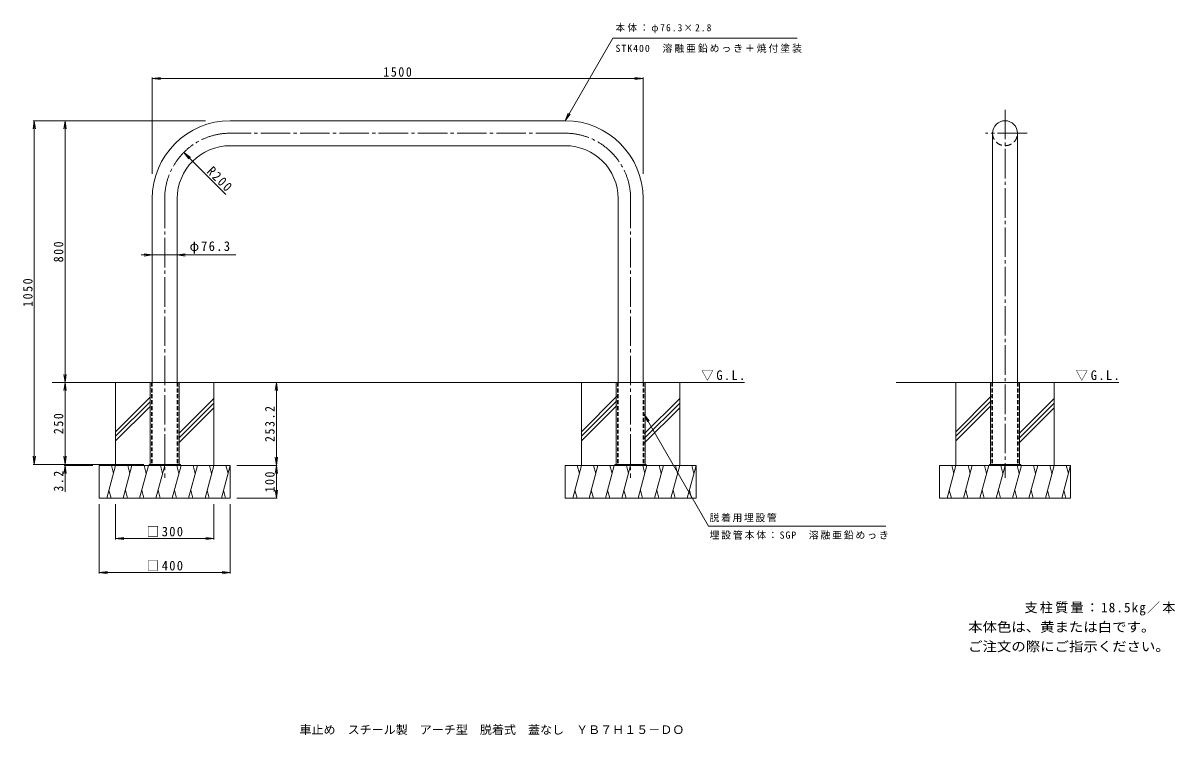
# Model space of a CAD drawing. Units: millimetres at full size, sheet at 1:10. Extents: x -1695 to 1825, y -1364 to 811.
import ezdxf
from ezdxf.enums import TextEntityAlignment as Align

# ---------------------------------------------------------------- set-up
doc = ezdxf.new("R2010")
doc.units = ezdxf.units.MM
doc.header["$LTSCALE"] = 10
for name, pattern in [('CHAIN2', [12, 9, -1, 1, -1]), ('DASHED1', [1.8, 1.2, -0.6]), ('DASHED2', [3, 2, -1])]:
    doc.linetypes.add(name, pattern=pattern)
for name, color, linetype, lineweight in [('C-0', 4, 'Continuous', 9), ('C-1', 7, 'Continuous', 9), ('C-2', 3, 'Continuous', 9), ('C-3', 3, 'DASHED1', 9), ('C-4', 7, 'Continuous', 9), ('C-5', 7, 'Continuous', 9), ('C-E', 6, 'Continuous', 5)]:
    doc.layers.add(name, color=color, linetype=linetype, lineweight=lineweight)
doc.layers.add('F-5', color=2, linetype='Continuous')
doc.layers.add('F-F', color=2, linetype='Continuous')
doc.styles.add('ＭＳ ゴシック', font='')
doc.styles.get('ＭＳ ゴシック').set_extended_font_data('MS Gothic')

msp = doc.modelspace()

# ---------------------------------------------------------------- linework, layer by layer
at = {"layer": 'C-0', "color": 7, "linetype": 'CHAIN2'}
for p, q in [((1305.37, 546.27), (1305.37, -578.09)), ((-38.75, 474.4), (-1062.45, 474.4)), ((1372.72, 474.4), (1245.2, 474.4)), ((-1262.45, 274.4), (-1262.45, -578.09)), ((161.25, 274.4), (161.25, -578.09))]:
    msp.add_line(p, q, dxfattribs=at)
at = {"layer": 'C-0'}
for p, q in [((-1217.9, -287.45), (-1307, -287.45)), ((-1307, -537.45), (-1307, -287.45)), ((-1217.9, -537.45), (-1217.9, -287.45)), ((205.8, -287.45), (116.7, -287.45)), ((116.7, -537.45), (116.7, -287.45)), ((205.8, -537.45), (205.8, -287.45)), ((1349.92, -287.45), (1260.82, -287.45)), ((1260.82, -537.45), (1260.82, -287.45)), ((1349.92, -537.45), (1349.92, -287.45))]:
    msp.add_line(p, q, dxfattribs=at)
at = {"layer": 'C-0', "linetype": 'DASHED1'}
for p, q in [((-1302.8, -287.45), (-1302.8, -537.45)), ((-1222.1, -287.45), (-1222.1, -537.45)), ((120.9, -287.45), (120.9, -537.45)), ((201.6, -287.45), (201.6, -537.45)), ((1265.02, -287.45), (1265.02, -537.45)), ((1345.72, -287.45), (1345.72, -537.45))]:
    msp.add_line(p, q, dxfattribs=at)
at = {"layer": 'C-0', "color": 7, "linetype": 'CHAIN2'}
for centre, start, end in [((-1062.45, 274.4), 90, 180), ((-38.75, 274.4), 0, 90)]:
    msp.add_arc(centre, 200, start, end, dxfattribs=at)
at = {"layer": 'C-1'}
for p, q in [((-1214.55, -537.45), (-1310.35, -537.45)), ((-1310.35, -537.45), (-1310.35, -540.65)), ((-1278.9, -537.45), (-1278.9, -540.65)), ((-1246, -537.45), (-1246, -540.65)), ((-1214.55, -537.45), (-1214.55, -540.65)), ((209.15, -537.45), (113.35, -537.45)), ((113.35, -537.45), (113.35, -540.65)), ((144.8, -537.45), (144.8, -540.65)), ((177.7, -537.45), (177.7, -540.65)), ((209.15, -537.45), (209.15, -540.65)), ((1353.27, -537.45), (1257.47, -537.45)), ((1257.47, -537.45), (1257.47, -540.65)), ((1288.92, -537.45), (1288.92, -540.65)), ((1321.82, -537.45), (1321.82, -540.65)), ((1353.27, -537.45), (1353.27, -540.65))]:
    msp.add_line(p, q, dxfattribs=at)
at = {"layer": 'C-2'}
for p, q in [((-1062.45, 512.55), (-38.75, 512.55)), ((1267.22, 474.4), (1267.22, -287.45)), ((1343.52, 474.4), (1343.52, -287.45)), ((-1062.45, 436.25), (-38.75, 436.25)), ((-1300.6, 274.4), (-1300.6, -287.45)), ((-1224.3, 274.4), (-1224.3, -287.45)), ((123.1, 274.4), (123.1, -287.45)), ((199.4, 274.4), (199.4, -287.45))]:
    msp.add_line(p, q, dxfattribs=at)
for centre, radius, start, end in [((-1062.45, 274.4), 238.15, 90, 180), ((-38.75, 274.4), 238.15, 0, 90), ((1305.37, 474.4), 38.15, 0, 180), ((-1062.45, 274.4), 161.85, 90, 180), ((-38.75, 274.4), 161.85, 0, 90)]:
    msp.add_arc(centre, radius, start, end, dxfattribs=at)
at = {"layer": 'C-2', "linetype": 'DASHED2'}
msp.add_arc((1305.37, 474.4), 38.15, 180.14683, 0, dxfattribs=at)
at = {"layer": 'C-3'}
for p, q in [((-1300.6, -287.45), (-1300.6, -537.45)), ((-1224.3, -287.45), (-1224.3, -537.45)), ((123.1, -287.45), (123.1, -537.45)), ((199.4, -287.45), (199.4, -537.45)), ((1267.22, -287.45), (1267.22, -537.45)), ((1343.52, -287.45), (1343.52, -537.45))]:
    msp.add_line(p, q, dxfattribs=at)
at = {"layer": 'C-4'}
for p, q in [((-1300.6, 641.62), (-1275.82, 644.88)), ((-1300.6, 644.62), (-1300.6, 350.61)), ((-1300.6, 641.62), (-1275.82, 638.36)), ((-1300.6, 641.62), (199.4, 641.62)), ((199.4, 641.62), (174.61, 644.88)), ((199.4, 641.62), (174.61, 638.36)), ((199.4, 644.62), (199.4, 350.61)), ((-1660.91, 512.55), (-1664.17, 487.76)), ((-1663.91, 512.55), (-1137.86, 512.55)), ((-1660.91, 512.55), (-1657.65, 487.76)), ((-1660.91, -537.45), (-1660.91, 512.55)), ((-1567.02, 512.55), (-1570.28, 487.76)), ((-1567.02, 512.55), (-1563.75, 487.76)), ((-1567.02, -287.45), (-1567.02, 512.55)), ((-1075.35, 287.15), (-1203.91, 415.79)), ((-1300.6, 102.33), (-1334.3, 102.33)), ((-1300.6, 102.33), (-1325.39, 105.59)), ((-1300.6, 102.33), (-1325.39, 99.07)), ((-1224.3, 102.33), (-1300.6, 102.33)), ((-1224.3, 102.33), (-1199.52, 105.59)), ((-1224.3, 102.33), (-1199.52, 99.07)), ((-1224.3, 102.33), (-1045.02, 102.33)), ((-1567.02, -287.45), (-1570.28, -262.67)), ((-1567.02, -287.45), (-1563.75, -262.67)), ((-1567.02, -287.45), (-1570.28, -312.24)), ((-1567.02, -537.45), (-1567.02, -287.45)), ((-1567.02, -287.45), (-1563.75, -312.24)), ((-921.32, -287.45), (-924.59, -312.24)), ((-921.32, -287.45), (-918.06, -312.24)), ((-921.32, -540.65), (-921.32, -287.45)), ((-1660.91, -537.45), (-1664.17, -512.67)), ((-1660.91, -537.45), (-1657.65, -512.67)), ((-1567.02, -537.45), (-1570.28, -512.67)), ((-1567.02, -537.45), (-1563.75, -512.67)), ((-921.32, -540.65), (-924.59, -515.87)), ((-921.32, -540.65), (-918.06, -515.87)), ((-1663.91, -537.45), (-1326.73, -537.45)), ((-1567.02, -540.65), (-1570.28, -565.44)), ((-1570.02, -540.65), (-1482.46, -540.65)), ((-1567.02, -540.65), (-1567.02, -537.45)), ((-1567.02, -540.65), (-1563.75, -565.44)), ((-1567.02, -540.65), (-1567.02, -620.88)), ((-918.32, -540.65), (-1042.46, -540.65)), ((-921.32, -540.65), (-924.59, -565.44)), ((-921.32, -640.65), (-921.32, -540.65)), ((-921.32, -540.65), (-918.06, -565.44)), ((-921.32, -640.65), (-924.59, -615.87)), ((-921.32, -640.65), (-918.06, -615.87)), ((-1462.45, -871.26), (-1462.45, -659.15)), ((-1412.45, -767.14), (-1412.45, -659.15)), ((-1112.45, -767.14), (-1112.45, -659.15)), ((-1062.45, -871.26), (-1062.45, -659.15)), ((-918.32, -640.65), (-1042.46, -640.65)), ((-1412.45, -764.14), (-1387.67, -760.88)), ((-1412.45, -764.14), (-1112.45, -764.14)), ((-1412.45, -764.14), (-1387.67, -767.41)), ((-1112.45, -764.14), (-1137.24, -760.88)), ((-1112.45, -764.14), (-1137.24, -767.41)), ((-1462.45, -868.26), (-1437.67, -864.99)), ((-1462.45, -868.26), (-1062.45, -868.26)), ((-1462.45, -868.26), (-1437.67, -871.52)), ((-1062.45, -868.26), (-1087.24, -864.99)), ((-1062.45, -868.26), (-1087.24, -871.52))]:
    msp.add_line(p, q, dxfattribs=at)
at = {"layer": 'C-5'}
for p, q in [((-38.75, 512.55), (106.69, 764.46)), ((106.69, 764.46), (670.06, 764.47)), ((-38.75, 512.55), (-29.19, 535.64)), ((-38.75, 512.55), (-23.54, 532.38)), ((-1203.91, 415.79), (-1184.08, 400.56)), ((-1203.91, 415.79), (-1188.69, 395.95)), ((203.15, -384.6), (398.87, -726.02)), ((203.15, -384.6), (212.71, -407.69)), ((203.15, -384.6), (218.36, -404.43)), ((941.6, -726.02), (398.87, -726.02))]:
    msp.add_line(p, q, dxfattribs=at)
at = {"layer": 'C-E'}
for p, q in [((-1300.6, -287.45), (-1606.47, -287.45)), ((-1412.46, -540.65), (-1412.46, -287.45)), ((-1224.3, -287.45), (123.1, -287.45)), ((-1112.46, -540.65), (-1112.46, -287.45)), ((11.24, -540.65), (11.24, -287.45)), ((199.4, -287.45), (509.41, -287.45)), ((311.24, -540.65), (311.24, -287.45)), ((972.32, -287.45), (1267.22, -287.45)), ((1155.37, -540.65), (1155.37, -287.45)), ((1343.52, -287.45), (1653.54, -287.45)), ((1455.37, -540.65), (1455.37, -287.45)), ((-1307, -332.19), (-1412.46, -437.64)), ((-1307, -346.34), (-1412.46, -451.79)), ((-1112.46, -336.53), (-1217.9, -441.97)), ((-1112.46, -350.67), (-1217.9, -456.12)), ((119.35, -329.54), (11.24, -437.64)), ((119.35, -343.69), (11.24, -451.79)), ((311.24, -336.53), (203.15, -444.63)), ((311.24, -350.67), (203.15, -458.77)), ((1263.47, -329.54), (1155.37, -437.64)), ((1263.47, -343.69), (1155.37, -451.79)), ((1455.37, -336.53), (1347.27, -444.63)), ((1455.37, -350.67), (1347.27, -458.77)), ((-1307, -360.48), (-1412.46, -465.93)), ((-1112.46, -364.81), (-1217.9, -470.26)), ((119.35, -357.83), (11.24, -465.93)), ((311.24, -364.81), (203.15, -472.91)), ((1263.47, -357.83), (1155.37, -465.93)), ((1455.37, -364.81), (1347.27, -472.91)), ((-1462.46, -540.65), (-1062.46, -540.65)), ((-1462.46, -640.65), (-1462.46, -540.65)), ((-1412.46, -540.65), (-1439.25, -640.65)), ((-1425.5, -540.65), (-1418.98, -565)), ((-1362.46, -540.65), (-1389.25, -640.65)), ((-1375.5, -540.65), (-1368.98, -565)), ((-1312.46, -540.65), (-1339.25, -640.65)), ((-1325.5, -540.65), (-1318.98, -565)), ((-1262.46, -540.65), (-1289.25, -640.65)), ((-1275.5, -540.65), (-1268.98, -565)), ((-1212.46, -540.65), (-1239.25, -640.65)), ((-1225.5, -540.65), (-1218.98, -565)), ((-1162.46, -540.65), (-1189.25, -640.65)), ((-1175.5, -540.65), (-1168.98, -565)), ((-1112.46, -540.65), (-1139.25, -640.65)), ((-1125.5, -540.65), (-1118.98, -565)), ((-1062.46, -540.65), (-1089.25, -640.65)), ((-1075.5, -540.65), (-1068.98, -565)), ((-1062.46, -640.65), (-1062.46, -540.65)), ((-38.76, -540.65), (361.24, -540.65)), ((-38.76, -640.65), (-38.76, -540.65)), ((11.24, -540.65), (-15.55, -640.65)), ((-1.8, -540.65), (4.72, -565)), ((61.24, -540.65), (34.45, -640.65)), ((48.2, -540.65), (54.72, -565)), ((111.24, -540.65), (84.45, -640.65)), ((98.2, -540.65), (104.72, -565)), ((161.24, -540.65), (134.45, -640.65)), ((148.2, -540.65), (154.72, -565)), ((211.24, -540.65), (184.45, -640.65)), ((198.2, -540.65), (204.72, -565)), ((261.24, -540.65), (234.45, -640.65)), ((248.2, -540.65), (254.72, -565)), ((311.24, -540.65), (284.45, -640.65)), ((298.2, -540.65), (304.72, -565)), ((361.24, -540.65), (334.45, -640.65)), ((348.2, -540.65), (354.72, -565)), ((361.24, -640.65), (361.24, -540.65)), ((1105.37, -540.65), (1505.37, -540.65)), ((1105.37, -640.65), (1105.37, -540.65)), ((1155.37, -540.65), (1128.58, -640.65)), ((1142.32, -540.65), (1148.85, -565)), ((1205.37, -540.65), (1178.58, -640.65)), ((1192.32, -540.65), (1198.85, -565)), ((1255.37, -540.65), (1228.58, -640.65)), ((1242.32, -540.65), (1248.85, -565)), ((1305.37, -540.65), (1278.58, -640.65)), ((1292.32, -540.65), (1298.85, -565)), ((1355.37, -540.65), (1328.58, -640.65)), ((1342.32, -540.65), (1348.85, -565)), ((1405.37, -540.65), (1378.58, -640.65)), ((1392.32, -540.65), (1398.85, -565)), ((1455.37, -540.65), (1428.58, -640.65)), ((1442.32, -540.65), (1448.85, -565)), ((1505.37, -540.65), (1478.58, -640.65)), ((1492.32, -540.65), (1498.85, -565)), ((1505.37, -640.65), (1505.37, -540.65)), ((-1426.2, -640.65), (-1432.73, -616.3)), ((-1376.2, -640.65), (-1382.73, -616.3)), ((-1326.2, -640.65), (-1332.73, -616.3)), ((-1276.2, -640.65), (-1282.73, -616.3)), ((-1226.2, -640.65), (-1232.73, -616.3)), ((-1176.2, -640.65), (-1182.73, -616.3)), ((-1126.2, -640.65), (-1132.73, -616.3)), ((-1076.2, -640.65), (-1082.73, -616.3)), ((-2.5, -640.65), (-9.03, -616.3)), ((47.5, -640.65), (40.97, -616.3)), ((97.5, -640.65), (90.97, -616.3)), ((147.5, -640.65), (140.97, -616.3)), ((197.5, -640.65), (190.97, -616.3)), ((247.5, -640.65), (240.97, -616.3)), ((297.5, -640.65), (290.97, -616.3)), ((347.5, -640.65), (340.97, -616.3)), ((1141.63, -640.65), (1135.1, -616.3)), ((1191.63, -640.65), (1185.1, -616.3)), ((1241.63, -640.65), (1235.1, -616.3)), ((1291.63, -640.65), (1285.1, -616.3)), ((1341.63, -640.65), (1335.1, -616.3)), ((1391.63, -640.65), (1385.1, -616.3)), ((1441.63, -640.65), (1435.1, -616.3)), ((1491.63, -640.65), (1485.1, -616.3)), ((-1462.46, -640.65), (-1062.46, -640.65)), ((-38.76, -640.65), (361.24, -640.65)), ((1105.37, -640.65), (1505.37, -640.65))]:
    msp.add_line(p, q, dxfattribs=at)

# ---------------------------------------------------------------- texts
at = {"layer": 'C-4', "color": 2, "char_height": 29.33, "attachment_point": 7, "style": 'ＭＳ ゴシック'}
for s, insert in [('\\T1.28;\\W0.9;1500', (-594.35, 646.62)), ('\\T1.22;\\W0.95;φ76.3', (-1186.27, 106.79)), ('\\T1.21;\\W0.95;□300', (-1317.45, -758.14)), ('\\T1.21;\\W0.95;□400', (-1317.45, -862.26))]:
    msp.add_mtext(s, dxfattribs=dict(at, insert=insert))
for s, insert, rotation in [('\\T1.28;\\W0.9;R200', (-1136.17, 354.99), 315), ('\\T1.27;\\W0.9;800', (-1572.02, 80.05), 90), ('\\T1.28;\\W0.9;1050', (-1665.91, -56.2), 90), ('\\T1.27;\\W0.9;250', (-1572.02, -444.95), 90), ('\\T1.28;\\W0.9;253.2', (-926.32, -469.05), 90), ('\\T1.27;\\W0.9;3.2', (-1572.02, -620.66), 90), ('\\T1.27;\\W0.9;100', (-926.32, -623.15), 90)]:
    msp.add_mtext(s, dxfattribs=dict(at, insert=insert, rotation=rotation))
at = {"layer": 'C-5', "char_height": 21.99, "attachment_point": 7, "style": 'ＭＳ ゴシック'}
for s, insert in [('\\T1.25;\\W0.95;本体：φ76.3×2.8', (115.06, 779.87)), ('\\T1.2;STK400\u3000溶融亜鉛めっき＋焼付塗装', (115.06, 720.13)), ('\\T1.17;脱着用埋設管', (402.43, -714.16)), ('\\T1.19;埋設管本体：SGP\u3000溶融亜鉛めっき', (402.43, -767.11))]:
    msp.add_mtext(s, dxfattribs=dict(at, insert=insert))
at = {"layer": 'C-5', "color": 2, "char_height": 29.33, "attachment_point": 7, "style": 'ＭＳ ゴシック'}
for insert in [(376.88, -282.23), (1521.01, -282.23)]:
    msp.add_mtext('\\T1.22;\\W0.95;▽G.L.', dxfattribs=dict(at, insert=insert))
at = {"layer": 'F-5', "style": 'ＭＳ ゴシック', "width": 1.1}
for s, p in [('本体色は、黄または白です。', (1192.64, -1057.84)), ('ご注文の際にご指示ください。', (1192.64, -1117.31))]:
    msp.add_text(s, height=29.33, dxfattribs=at).set_placement(p, align=Align.BOTTOM_LEFT)
at = {"layer": 'F-5', "insert": (1364.84, -999.01), "char_height": 29.33, "attachment_point": 7, "style": 'ＭＳ ゴシック'}
msp.add_mtext('\\T1.17;支柱質量：18.5kg／本', dxfattribs=at)
at = {"layer": 'F-F', "style": 'ＭＳ ゴシック', "width": 1.05}
msp.add_text('車止め\u3000スチール製\u3000アーチ型\u3000脱着式\u3000蓋なし\u3000ＹＢ７Ｈ１５－ＤＯ', height=25.66, dxfattribs=at).set_placement((-850.5, -1369.04), align=Align.BOTTOM_LEFT)

doc.saveas('drawing.dxf')
